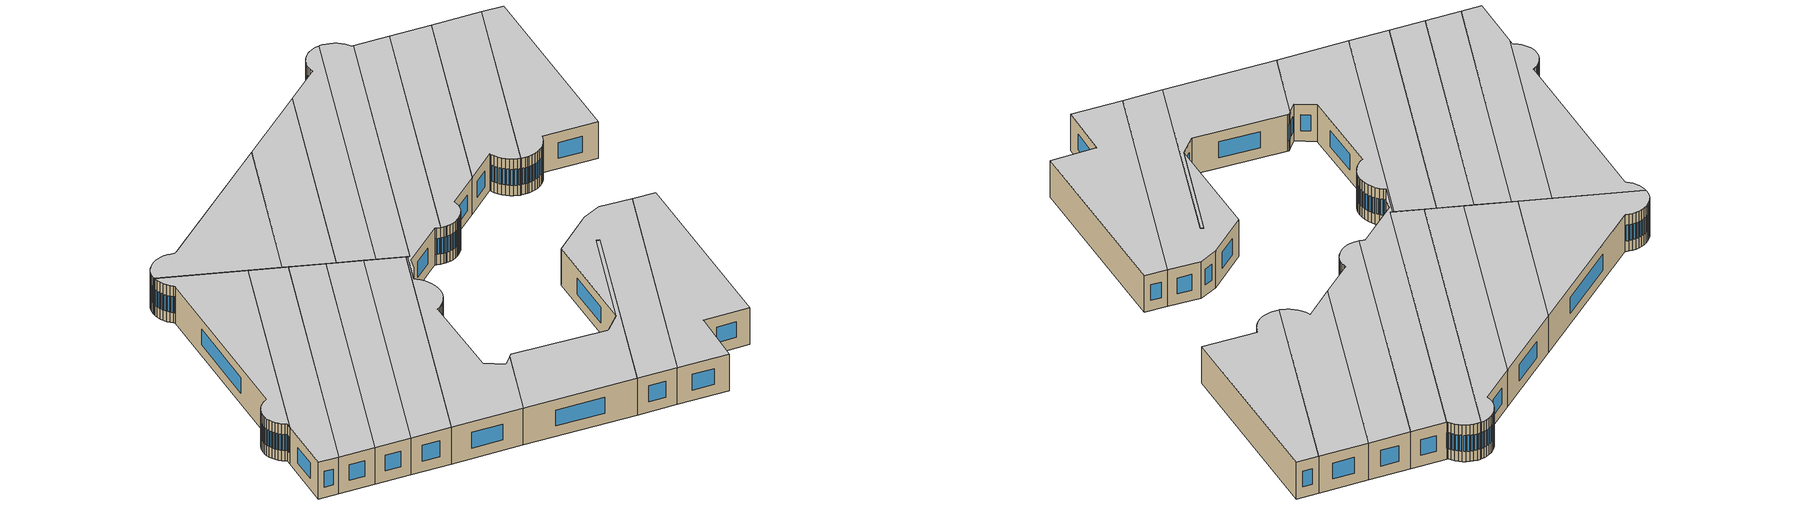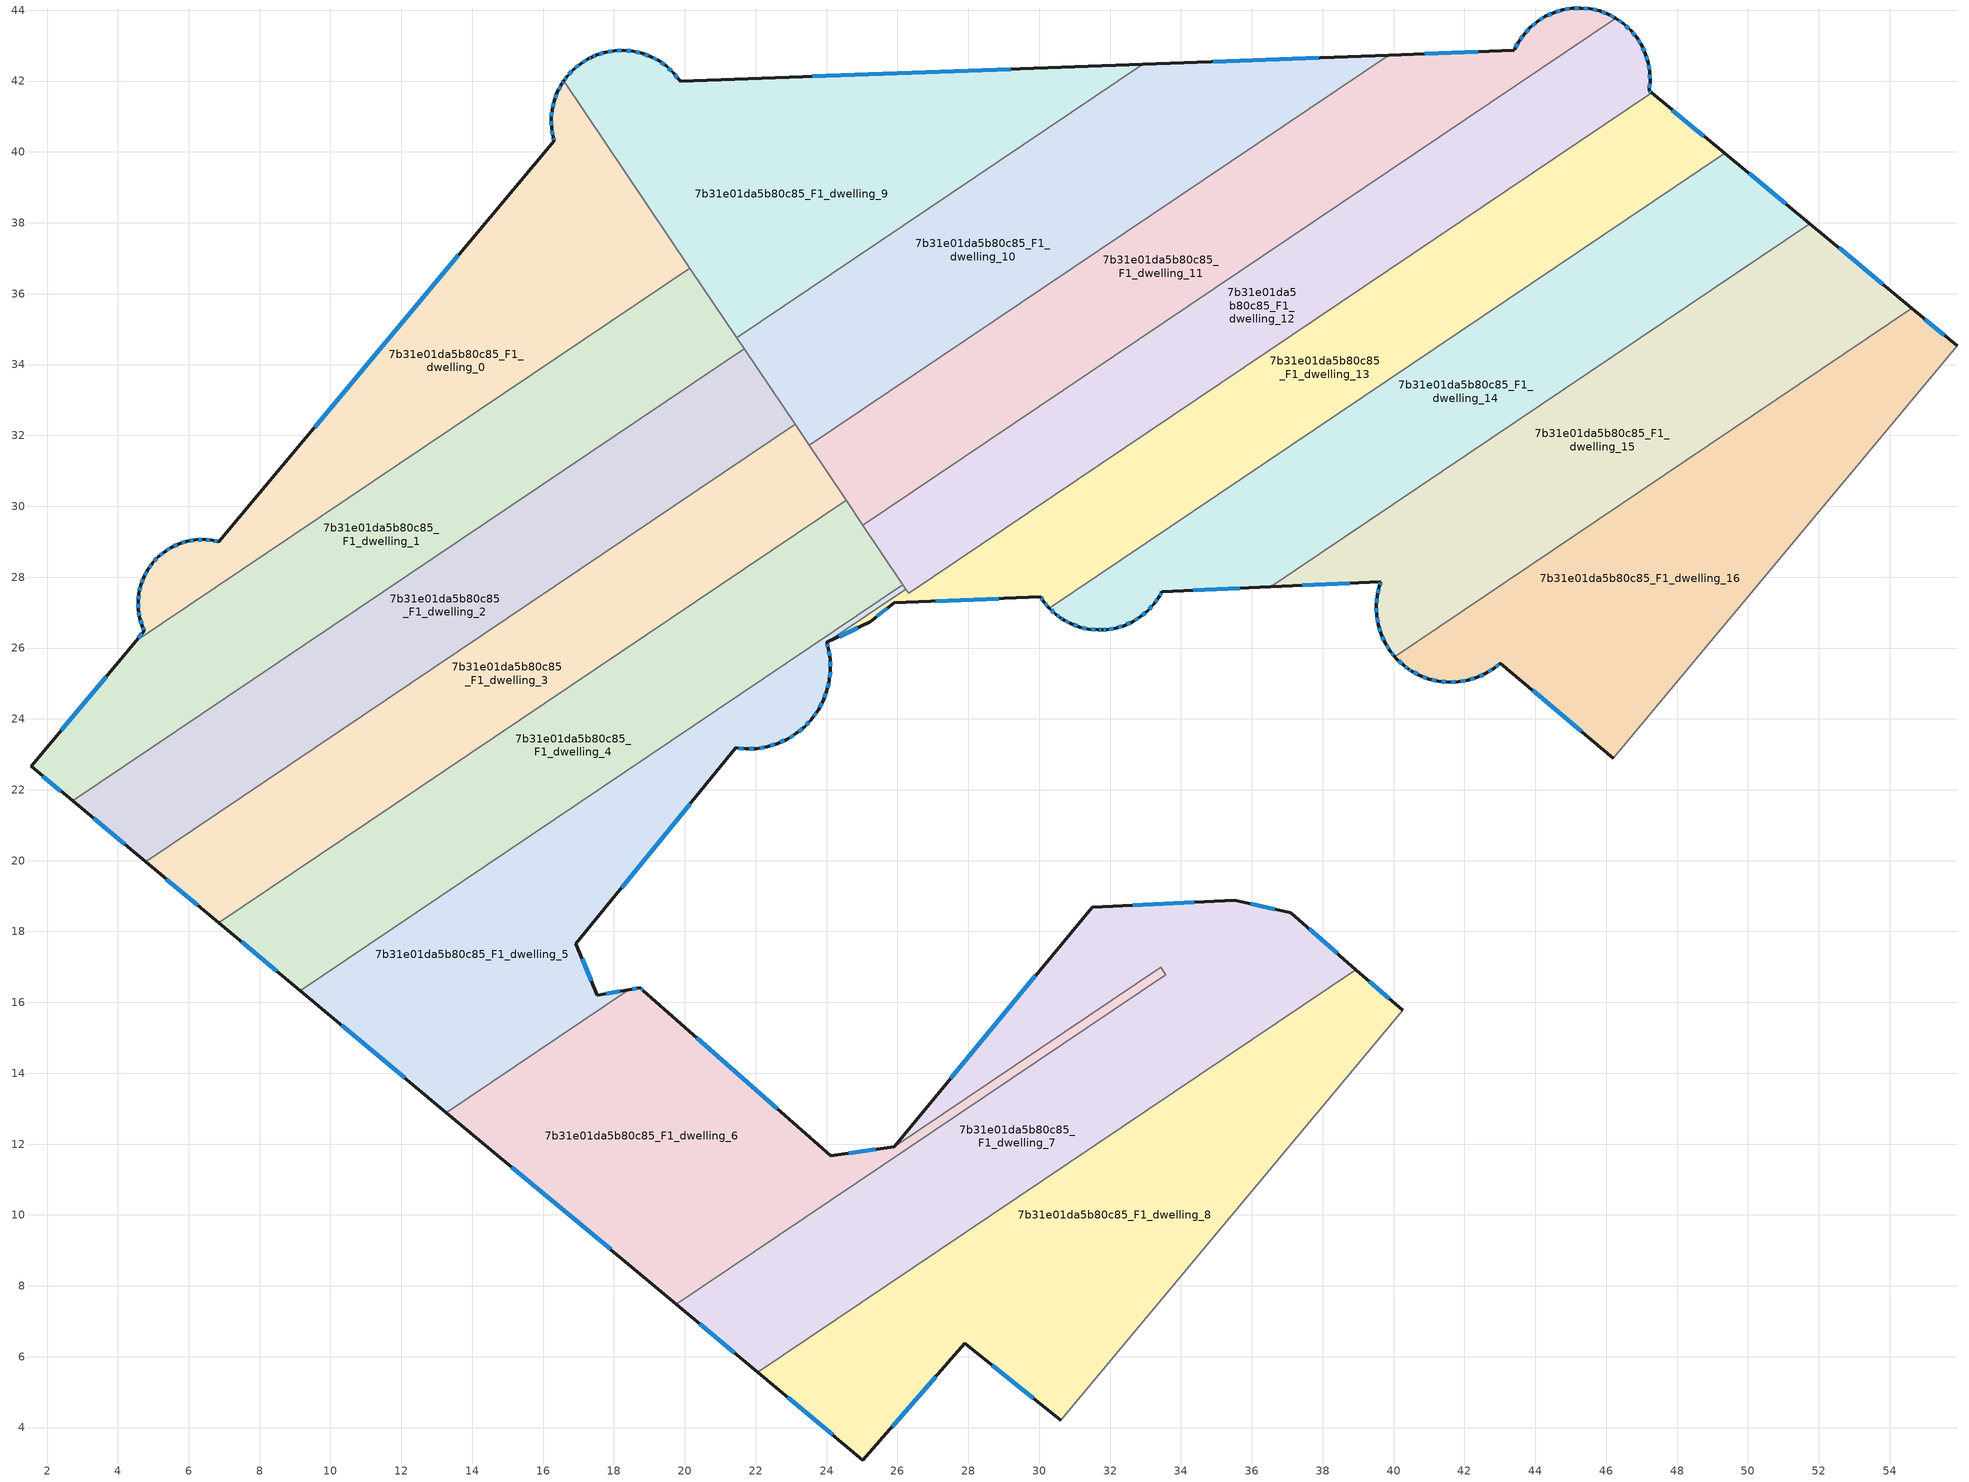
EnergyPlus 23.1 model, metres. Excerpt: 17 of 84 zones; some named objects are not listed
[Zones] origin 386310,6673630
7b31e01da5b80c85_F1_dwelling_0
 floor to 7b31e01da5b80c85_F0_dwelling_0 (EU_floor_Construction): 16.58,42 20.14,36.72 4.52,26.21 4.74,26.48 4.69,26.62 4.62,26.84 4.58,27.08 4.57,27.31 4.59,27.55 4.65,27.78 4.73,28 4.84,28.21 4.98,28.4 4.99,28.42 5.14,28.57 5.32,28.72 5.52,28.85 5.74,28.95 5.96,29.02 6.2,29.05 6.43,29.06 6.67,29.04 6.85,29 16.31,40.31 16.28,40.42 16.24,40.67 16.23,40.93 16.25,41.2 16.31,41.45 16.4,41.69 16.53,41.92 z3
 wall outside (EU_wall_Construction): 16.58,42 16.53,41.92 16.4,41.69 16.31,41.45 16.25,41.2 16.23,40.93 16.24,40.67 16.28,40.42 16.31,40.31 6.85,29 6.67,29.04 6.43,29.06 6.2,29.05 5.96,29.02 5.74,28.95 5.52,28.85 5.32,28.72 5.14,28.57 4.99,28.42 4.98,28.4 4.84,28.21 4.73,28 4.65,27.78 4.59,27.55 4.57,27.31 4.58,27.08 4.62,26.84 4.69,26.62 4.74,26.48 4.52,26.21 z3:6
 wall to 7b31e01da5b80c85_F1_dwelling_1 (EU_wall_Construction): 4.52,26.21 20.14,36.72 z3:6
 wall to 7b31e01da5b80c85_F1_dwelling_9 (EU_wall_Construction): 20.14,36.72 16.58,42 z3:6
 window (EU_Window_Construction): 4.7,26.58 4.73,26.52 / 4.64,26.78 4.67,26.68 / 4.59,27.01 4.61,26.91 / 4.57,27.24 4.58,27.14 / 4.59,27.48 4.58,27.38 / 4.63,27.71 4.61,27.61 / 4.71,27.94 4.67,27.84 / 4.81,28.15 4.76,28.06 / 4.94,28.35 4.88,28.26 / 5.1,28.53 5.03,28.46 / 5.27,28.68 5.19,28.62 / 5.46,28.81 5.38,28.76 / 5.67,28.92 5.58,28.88 / 5.9,29 5.8,28.97 / 6.13,29.04 6.03,29.03 / 6.36,29.06 6.26,29.06 / 6.6,29.05 6.5,29.06 / 6.8,29.01 6.72,29.03 / 13.61,37.08 9.55,32.23 / 16.29,40.39 16.3,40.34 / 16.25,40.6 16.27,40.49 / 16.23,40.86 16.24,40.75 / 16.25,41.12 16.24,41.01 / 16.3,41.38 16.27,41.27 / 16.38,41.62 16.34,41.52 / 16.49,41.86 16.44,41.76 / 16.57,41.98 16.54,41.95 / 4.68,26.4 4.58,26.28 z3.86:5.14
 ceiling to 7b31e01da5b80c85_F2_dwelling_0 (EU_floor_Construction): 20.14,36.72 16.58,42 16.53,41.92 16.4,41.69 16.31,41.45 16.25,41.2 16.23,40.93 16.24,40.67 16.28,40.42 16.31,40.31 6.85,29 6.67,29.04 6.43,29.06 6.2,29.05 5.96,29.02 5.74,28.95 5.52,28.85 5.32,28.72 5.14,28.57 4.99,28.42 4.98,28.4 4.84,28.21 4.73,28 4.65,27.78 4.59,27.55 4.57,27.31 4.58,27.08 4.62,26.84 4.69,26.62 4.74,26.48 4.52,26.21 z6
7b31e01da5b80c85_F1_dwelling_1
 floor to 7b31e01da5b80c85_F0_dwelling_1 (EU_floor_Construction): 20.14,36.72 21.68,34.44 2.72,21.68 1.55,22.66 4.52,26.21 z3
 wall outside (EU_wall_Construction): 4.52,26.21 1.55,22.66 2.72,21.68 z3:6
 wall to 7b31e01da5b80c85_F1_dwelling_2 (EU_wall_Construction): 2.72,21.68 21.68,34.44 z3:6
 wall to 7b31e01da5b80c85_F1_dwelling_10 (EU_wall_Construction): 21.68,34.44 21.46,34.76 z3:6
 wall to 7b31e01da5b80c85_F1_dwelling_9 (EU_wall_Construction): 21.46,34.76 20.14,36.72 z3:6
 window (EU_Window_Construction): 1.89,22.38 2.39,21.96 / 3.67,25.19 2.4,23.67 z3.86:5.14
 ceiling to 7b31e01da5b80c85_F2_dwelling_1 (EU_floor_Construction): 21.68,34.44 20.14,36.72 4.52,26.21 1.55,22.66 2.72,21.68 z6
7b31e01da5b80c85_F1_dwelling_10
 floor to 7b31e01da5b80c85_F0_dwelling_10 (EU_floor_Construction): 39.87,42.74 23.51,31.72 21.46,34.76 32.93,42.48 z3
 wall outside (EU_wall_Construction): 39.87,42.74 32.93,42.48 z3:6
 wall to 7b31e01da5b80c85_F1_dwelling_9 (EU_wall_Construction): 32.93,42.48 21.46,34.76 z3:6
 wall to 7b31e01da5b80c85_F1_dwelling_11 (EU_wall_Construction): 23.51,31.72 39.87,42.74 z3:6
 wall to 7b31e01da5b80c85_F1_dwelling_2 (EU_wall_Construction): 21.68,34.44 23.11,32.31 z3:6
 wall to 7b31e01da5b80c85_F1_dwelling_3 (EU_wall_Construction): 23.11,32.31 23.51,31.72 z3:6
 window (EU_Window_Construction): 37.89,42.66 34.91,42.55 z3.86:5.14
 ceiling to 7b31e01da5b80c85_F2_dwelling_10 (EU_floor_Construction): 39.87,42.74 32.93,42.48 21.46,34.76 23.51,31.72 z6
7b31e01da5b80c85_F1_dwelling_11
 floor to 7b31e01da5b80c85_F0_dwelling_11 (EU_floor_Construction): 46.06,43.89 46.27,43.77 25.02,29.47 23.51,31.72 39.87,42.74 43.4,42.87 43.41,42.88 43.53,43.11 43.68,43.33 43.86,43.52 44.07,43.68 44.29,43.82 44.53,43.93 44.78,44.01 45.03,44.05 45.3,44.06 45.56,44.04 45.81,43.98 z3
 wall outside (EU_wall_Construction): 46.27,43.77 46.06,43.89 45.81,43.98 45.56,44.04 45.3,44.06 45.03,44.05 44.78,44.01 44.53,43.93 44.29,43.82 44.07,43.68 43.86,43.52 43.68,43.33 43.53,43.11 43.41,42.88 43.4,42.87 39.87,42.74 z3:6
 wall to 7b31e01da5b80c85_F1_dwelling_12 (EU_wall_Construction): 25.02,29.47 46.27,43.77 z3:6
 wall to 7b31e01da5b80c85_F1_dwelling_3 (EU_wall_Construction): 23.51,31.72 24.55,30.17 z3:6
 wall to 7b31e01da5b80c85_F1_dwelling_4 (EU_wall_Construction): 24.55,30.17 25.02,29.47 z3:6
 window (EU_Window_Construction): 43.64,43.27 43.58,43.17 / 43.81,43.46 43.74,43.38 / 44.01,43.64 43.92,43.57 / 44.22,43.78 44.13,43.72 / 44.46,43.9 44.36,43.86 / 44.7,43.99 44.6,43.95 / 44.96,44.04 44.85,44.02 / 45.22,44.06 45.11,44.06 / 45.48,44.04 45.37,44.05 / 45.74,43.99 45.63,44.02 / 45.99,43.91 45.88,43.95 / 46.21,43.81 46.12,43.85 / 42.39,42.83 40.88,42.77 / 43.5,43.05 43.44,42.95 z3.86:5.14
 ceiling to 7b31e01da5b80c85_F2_dwelling_11 (EU_floor_Construction): 43.4,42.87 39.87,42.74 23.51,31.72 25.02,29.47 46.27,43.77 46.06,43.89 45.81,43.98 45.56,44.04 45.3,44.06 45.03,44.05 44.78,44.01 44.53,43.93 44.29,43.82 44.07,43.68 43.86,43.52 43.68,43.33 43.53,43.11 43.41,42.88 z6
7b31e01da5b80c85_F1_dwelling_12
 floor to 7b31e01da5b80c85_F0_dwelling_12 (EU_floor_Construction): 46.7,43.43 46.86,43.23 47,43.01 47.11,42.77 47.19,42.52 47.23,42.26 47.24,42 47.21,41.74 47.21,41.73 47.28,41.67 26.31,27.55 26.24,27.66 25.02,29.47 46.27,43.77 46.29,43.76 46.5,43.61 z3
 wall outside (EU_wall_Construction): 47.28,41.67 47.21,41.73 47.21,41.74 47.24,42 47.23,42.26 47.19,42.52 47.11,42.77 47,43.01 46.86,43.23 46.7,43.43 46.5,43.61 46.29,43.76 46.27,43.77 z3:6
 wall to 7b31e01da5b80c85_F1_dwelling_13 (EU_wall_Construction): 26.24,27.66 26.31,27.55 47.28,41.67 z3:6
 wall to 7b31e01da5b80c85_F1_dwelling_4 (EU_wall_Construction): 25.02,29.47 26.16,27.79 z3:6
 wall to 7b31e01da5b80c85_F1_dwelling_5 (EU_wall_Construction): 26.16,27.79 26.24,27.66 z3:6
 window (EU_Window_Construction): 46.44,43.65 46.35,43.72 / 46.64,43.48 46.56,43.56 / 46.81,43.29 46.74,43.37 / 46.96,43.07 46.9,43.17 / 47.08,42.84 47.03,42.94 / 47.16,42.59 47.13,42.7 / 47.22,42.33 47.2,42.45 / 47.24,42.07 47.23,42.19 / 47.22,41.81 47.23,41.92 / 47.26,41.68 47.23,41.71 z3.86:5.14
 ceiling to 7b31e01da5b80c85_F2_dwelling_12 (EU_floor_Construction): 47.28,41.67 47.21,41.73 47.21,41.74 47.24,42 47.23,42.26 47.19,42.52 47.11,42.77 47,43.01 46.86,43.23 46.7,43.43 46.5,43.61 46.29,43.76 46.27,43.77 25.02,29.47 26.24,27.66 26.31,27.55 z6
7b31e01da5b80c85_F1_dwelling_13
 floor to 7b31e01da5b80c85_F0_dwelling_13 (EU_floor_Construction): 49.35,39.96 30.28,27.12 30.12,27.32 30.04,27.44 25.91,27.28 25.23,26.74 24,26.16 26.24,27.66 26.31,27.55 47.28,41.67 z3
 wall outside (EU_wall_Construction): 24,26.16 25.23,26.74 25.91,27.28 30.04,27.44 30.12,27.32 30.28,27.12 / 49.35,39.96 47.28,41.67 z3:6
 wall to 7b31e01da5b80c85_F1_dwelling_14 (EU_wall_Construction): 30.28,27.12 49.35,39.96 z3:6
 wall to 7b31e01da5b80c85_F1_dwelling_5 (EU_wall_Construction): 26.24,27.66 24,26.16 z3:6
 window (EU_Window_Construction): 30.06,27.41 30.1,27.36 / 27.09,27.32 28.86,27.39 / 25.42,26.89 25.71,27.12 / 24.35,26.32 24.88,26.57 / 48.76,40.45 47.87,41.18 / 30.16,27.27 30.23,27.18 z3.86:5.14
 ceiling to 7b31e01da5b80c85_F2_dwelling_13 (EU_floor_Construction): 49.35,39.96 47.28,41.67 26.31,27.55 26.24,27.66 24,26.16 25.23,26.74 25.91,27.28 30.04,27.44 30.12,27.32 30.28,27.12 z6
7b31e01da5b80c85_F1_dwelling_14
 floor to 7b31e01da5b80c85_F0_dwelling_14 (EU_floor_Construction): 51.75,37.97 36.54,27.73 33.46,27.59 33.38,27.44 33.23,27.23 33.05,27.04 32.86,26.88 32.64,26.74 32.41,26.63 32.16,26.56 31.91,26.52 31.79,26.51 31.65,26.51 31.4,26.53 31.15,26.59 30.91,26.68 30.68,26.8 30.6,26.86 30.47,26.95 30.28,27.12 49.35,39.96 z3
 wall outside (EU_wall_Construction): 30.28,27.12 30.47,26.95 30.6,26.86 30.68,26.8 30.91,26.68 31.15,26.59 31.4,26.53 31.65,26.51 31.79,26.51 31.91,26.52 32.16,26.56 32.41,26.63 32.64,26.74 32.86,26.88 33.05,27.04 33.23,27.23 33.38,27.44 33.46,27.59 36.54,27.73 / 51.75,37.97 49.35,39.96 z3:6
 wall to 7b31e01da5b80c85_F1_dwelling_15 (EU_wall_Construction): 36.54,27.73 51.75,37.97 z3:6
 window (EU_Window_Construction): 33.27,27.29 33.34,27.38 / 33.1,27.09 33.18,27.18 / 32.91,26.92 33,26.99 / 32.7,26.78 32.79,26.84 / 32.47,26.67 32.57,26.71 / 32.23,26.58 32.34,26.61 / 31.98,26.53 32.09,26.55 / 31.83,26.51 31.87,26.52 / 31.69,26.51 31.75,26.51 / 31.47,26.53 31.58,26.52 / 31.22,26.57 31.32,26.55 / 30.97,26.66 31.08,26.62 / 30.74,26.77 30.84,26.72 / 30.62,26.84 30.66,26.82 / 30.51,26.92 30.56,26.88 / 30.33,27.08 30.42,27 / 51.06,38.54 50.03,39.39 / 34.34,27.63 35.66,27.69 / 33.4,27.48 33.44,27.54 z3.86:5.14
 ceiling to 7b31e01da5b80c85_F2_dwelling_14 (EU_floor_Construction): 51.75,37.97 49.35,39.96 30.28,27.12 30.47,26.95 30.6,26.86 30.68,26.8 30.91,26.68 31.15,26.59 31.4,26.53 31.65,26.51 31.79,26.51 31.91,26.52 32.16,26.56 32.41,26.63 32.64,26.74 32.86,26.88 33.05,27.04 33.23,27.23 33.38,27.44 33.46,27.59 36.54,27.73 z6
7b31e01da5b80c85_F1_dwelling_15
 floor to 7b31e01da5b80c85_F0_dwelling_15 (EU_floor_Construction): 54.63,35.59 40.03,25.76 39.91,25.91 39.76,26.14 39.65,26.39 39.57,26.65 39.52,26.92 39.51,27.2 39.54,27.47 39.6,27.74 39.65,27.87 36.54,27.73 51.75,37.97 z3
 wall outside (EU_wall_Construction): 36.54,27.73 39.65,27.87 39.6,27.74 39.54,27.47 39.51,27.2 39.52,26.92 39.57,26.65 39.65,26.39 39.76,26.14 39.91,25.91 40.03,25.76 / 54.63,35.59 51.75,37.97 z3:6
 wall to 7b31e01da5b80c85_F1_dwelling_16 (EU_wall_Construction): 40.03,25.76 54.63,35.59 z3:6
 window (EU_Window_Construction): 39.8,26.07 39.87,25.97 / 39.68,26.32 39.73,26.21 / 39.59,26.58 39.63,26.47 / 39.54,26.85 39.55,26.73 / 39.52,27.12 39.52,27 / 39.53,27.4 39.52,27.28 / 39.58,27.67 39.56,27.55 / 39.63,27.84 39.61,27.78 / 37.43,27.77 38.76,27.83 / 53.81,36.27 52.57,37.29 / 39.94,25.87 40,25.8 z3.86:5.14
 ceiling to 7b31e01da5b80c85_F2_dwelling_15 (EU_floor_Construction): 54.63,35.59 51.75,37.97 36.54,27.73 39.65,27.87 39.6,27.74 39.54,27.47 39.51,27.2 39.52,26.92 39.57,26.65 39.65,26.39 39.76,26.14 39.91,25.91 40.03,25.76 z6
7b31e01da5b80c85_F1_dwelling_16
 floor to 7b31e01da5b80c85_F0_dwelling_16 (EU_floor_Construction): 55.91,34.53 46.2,22.89 43.02,25.57 42.84,25.43 42.61,25.29 42.36,25.17 42.1,25.09 41.83,25.04 41.55,25.04 41.28,25.06 41.01,25.12 40.75,25.22 40.51,25.35 40.43,25.4 40.28,25.51 40.08,25.7 40.03,25.76 54.63,35.59 z3
 wall outside (EU_wall_Construction): 40.03,25.76 40.08,25.7 40.28,25.51 40.43,25.4 40.51,25.35 40.75,25.22 41.01,25.12 41.28,25.06 41.55,25.04 41.83,25.04 42.1,25.09 42.36,25.17 42.61,25.29 42.84,25.43 43.02,25.57 46.2,22.89 / 55.91,34.53 54.63,35.59 z3:6
 wall adiabatic (EU_wall_Construction): 46.2,22.89 55.91,34.53 z3:6
 window (EU_Window_Construction): 42.89,25.47 42.97,25.53 / 42.68,25.33 42.78,25.39 / 42.43,25.2 42.54,25.25 / 42.17,25.11 42.28,25.15 / 41.9,25.06 42.02,25.08 / 41.63,25.04 41.75,25.04 / 41.35,25.05 41.47,25.04 / 41.08,25.11 41.2,25.08 / 40.82,25.19 40.93,25.15 / 40.58,25.31 40.68,25.26 / 40.45,25.39 40.48,25.36 / 40.32,25.48 40.39,25.43 / 40.14,25.64 40.23,25.56 / 55.55,34.83 55,35.28 / 43.93,24.8 45.29,23.66 z3.86:5.14
 ceiling to 7b31e01da5b80c85_F2_dwelling_16 (EU_floor_Construction): 46.2,22.89 55.91,34.53 54.63,35.59 40.03,25.76 40.08,25.7 40.28,25.51 40.43,25.4 40.51,25.35 40.75,25.22 41.01,25.12 41.28,25.06 41.55,25.04 41.83,25.04 42.1,25.09 42.36,25.17 42.61,25.29 42.84,25.43 43.02,25.57 z6
7b31e01da5b80c85_F1_dwelling_2
 floor to 7b31e01da5b80c85_F0_dwelling_2 (EU_floor_Construction): 21.68,34.44 23.11,32.31 4.78,19.97 2.72,21.68 z3
 wall outside (EU_wall_Construction): 2.72,21.68 4.78,19.97 z3:6
 wall to 7b31e01da5b80c85_F1_dwelling_3 (EU_wall_Construction): 4.78,19.97 23.11,32.31 z3:6
 window (EU_Window_Construction): 3.31,21.19 4.19,20.46 z3.86:5.14
 ceiling to 7b31e01da5b80c85_F2_dwelling_2 (EU_floor_Construction): 23.11,32.31 21.68,34.44 2.72,21.68 4.78,19.97 z6
7b31e01da5b80c85_F1_dwelling_3
 floor to 7b31e01da5b80c85_F0_dwelling_3 (EU_floor_Construction): 23.11,32.31 24.55,30.17 6.84,18.25 4.78,19.97 z3
 wall outside (EU_wall_Construction): 4.78,19.97 6.84,18.25 z3:6
 wall to 7b31e01da5b80c85_F1_dwelling_4 (EU_wall_Construction): 6.84,18.25 24.55,30.17 z3:6
 window (EU_Window_Construction): 5.37,19.48 6.25,18.74 z3.86:5.14
 ceiling to 7b31e01da5b80c85_F2_dwelling_3 (EU_floor_Construction): 24.55,30.17 23.11,32.31 4.78,19.97 6.84,18.25 z6
7b31e01da5b80c85_F1_dwelling_4
 floor to 7b31e01da5b80c85_F0_dwelling_4 (EU_floor_Construction): 24.55,30.17 26.16,27.79 9.14,16.33 6.84,18.25 z3
 wall outside (EU_wall_Construction): 6.84,18.25 9.14,16.33 z3:6
 wall to 7b31e01da5b80c85_F1_dwelling_5 (EU_wall_Construction): 9.14,16.33 26.16,27.79 z3:6
 window (EU_Window_Construction): 7.5,17.7 8.48,16.88 z3.86:5.14
 ceiling to 7b31e01da5b80c85_F2_dwelling_4 (EU_floor_Construction): 26.16,27.79 24.55,30.17 6.84,18.25 9.14,16.33 z6
7b31e01da5b80c85_F1_dwelling_5
 floor to 7b31e01da5b80c85_F0_dwelling_5 (EU_floor_Construction): 26.16,27.79 26.24,27.66 24,26.16 24.05,26 24.1,25.7 24.11,25.4 24.08,25.09 24.01,24.8 23.91,24.52 23.76,24.25 23.59,24 23.55,23.96 23.38,23.78 23.15,23.59 22.89,23.43 22.61,23.3 22.33,23.21 22.03,23.16 21.72,23.15 21.44,23.18 16.93,17.65 17.53,16.2 18.42,16.36 13.27,12.89 9.14,16.33 z3
 wall outside (EU_wall_Construction): 18.42,16.36 17.53,16.2 16.93,17.65 21.44,23.18 21.72,23.15 22.03,23.16 22.33,23.21 22.61,23.3 22.89,23.43 23.15,23.59 23.38,23.78 23.55,23.96 23.59,24 23.76,24.25 23.91,24.52 24.01,24.8 24.08,25.09 24.11,25.4 24.1,25.7 24.05,26 24,26.16 / 9.14,16.33 13.27,12.89 z3:6
 wall to 7b31e01da5b80c85_F1_dwelling_6 (EU_wall_Construction): 13.27,12.89 18.42,16.36 z3:6
 window (EU_Window_Construction): 24.03,26.04 24.02,26.11 / 24.08,25.78 24.06,25.91 / 24.1,25.48 24.1,25.61 / 24.09,25.18 24.1,25.31 / 24.03,24.88 24.06,25.01 / 23.94,24.6 23.98,24.72 / 23.8,24.33 23.86,24.44 / 23.64,24.07 23.71,24.18 / 23.43,23.83 23.5,23.91 / 23.21,23.64 23.31,23.73 / 22.96,23.47 23.07,23.54 / 22.69,23.34 22.81,23.39 / 22.41,23.24 22.53,23.28 / 22.11,23.18 22.24,23.2 / 21.81,23.16 21.94,23.16 / 21.52,23.17 21.64,23.16 / 18.22,19.23 20.15,21.6 / 17.36,16.61 17.1,17.24 / 18.16,16.31 17.78,16.24 / 10.32,15.35 12.09,13.87 z3.86:5.14
 ceiling to 7b31e01da5b80c85_F2_dwelling_5 (EU_floor_Construction): 18.42,16.36 17.53,16.2 16.93,17.65 21.44,23.18 21.72,23.15 22.03,23.16 22.33,23.21 22.61,23.3 22.89,23.43 23.15,23.59 23.38,23.78 23.55,23.96 23.59,24 23.76,24.25 23.91,24.52 24.01,24.8 24.08,25.09 24.11,25.4 24.1,25.7 24.05,26 24,26.16 26.24,27.66 26.16,27.79 9.14,16.33 13.27,12.89 z6
7b31e01da5b80c85_F1_dwelling_6
 floor to 7b31e01da5b80c85_F0_dwelling_6 (EU_floor_Construction): 33.43,16.98 33.57,16.78 19.76,7.48 13.27,12.89 18.42,16.36 18.74,16.41 18.83,16.33 24.12,11.67 25.91,11.92 z3
 wall outside (EU_wall_Construction): 25.91,11.92 24.12,11.67 18.83,16.33 18.74,16.41 18.42,16.36 / 13.27,12.89 19.76,7.48 z3:6
 wall to 7b31e01da5b80c85_F1_dwelling_7 (EU_wall_Construction): 19.76,7.48 33.57,16.78 33.43,16.98 25.91,11.92 z3:6
 window (EU_Window_Construction): 18.65,16.4 18.51,16.37 / 18.81,16.36 18.77,16.39 / 22.61,13 20.34,15 / 25.39,11.85 24.63,11.74 / 15.12,11.34 17.9,9.03 z3.86:5.14
 ceiling to 7b31e01da5b80c85_F2_dwelling_6 (EU_floor_Construction): 25.91,11.92 24.12,11.67 18.83,16.33 18.74,16.41 18.42,16.36 13.27,12.89 19.76,7.48 33.57,16.78 33.43,16.98 z6
7b31e01da5b80c85_F1_dwelling_7
 floor to 7b31e01da5b80c85_F0_dwelling_7 (EU_floor_Construction): 37.1,18.53 38.94,16.92 22.06,5.56 19.76,7.48 33.57,16.78 33.43,16.98 25.91,11.92 31.49,18.68 35.53,18.88 z3
 wall outside (EU_wall_Construction): 38.94,16.92 37.1,18.53 35.53,18.88 31.49,18.68 25.91,11.92 / 19.76,7.48 22.06,5.56 z3:6
 wall to 7b31e01da5b80c85_F1_dwelling_8 (EU_wall_Construction): 22.06,5.56 38.94,16.92 z3:6
 window (EU_Window_Construction): 29.9,16.75 27.5,13.85 / 34.37,18.83 32.64,18.74 / 36.65,18.63 35.98,18.78 / 38.41,17.38 37.63,18.07 / 20.41,6.93 21.4,6.11 z3.86:5.14
 ceiling to 7b31e01da5b80c85_F2_dwelling_7 (EU_floor_Construction): 38.94,16.92 37.1,18.53 35.53,18.88 31.49,18.68 25.91,11.92 33.43,16.98 33.57,16.78 19.76,7.48 22.06,5.56 z6
7b31e01da5b80c85_F1_dwelling_8
 floor to 7b31e01da5b80c85_F0_dwelling_8 (EU_floor_Construction): 40.26,15.77 30.61,4.21 27.9,6.38 25.03,3.08 22.06,5.56 38.94,16.92 z3
 wall outside (EU_wall_Construction): 40.26,15.77 38.94,16.92 / 22.06,5.56 25.03,3.08 27.9,6.38 30.61,4.21 z3:6
 wall adiabatic (EU_wall_Construction): 30.61,4.21 40.26,15.77 z3:6
 window (EU_Window_Construction): 39.88,16.1 39.32,16.6 / 28.68,5.76 29.83,4.83 / 25.85,4.03 27.08,5.44 / 22.91,4.85 24.18,3.79 z3.86:5.14
 ceiling to 7b31e01da5b80c85_F2_dwelling_8 (EU_floor_Construction): 30.61,4.21 40.26,15.77 38.94,16.92 22.06,5.56 25.03,3.08 27.9,6.38 z6
7b31e01da5b80c85_F1_dwelling_9
 floor to 7b31e01da5b80c85_F0_dwelling_9 (EU_floor_Construction): 32.93,42.48 21.46,34.76 16.58,42 16.68,42.14 16.86,42.33 17.06,42.49 17.28,42.63 17.37,42.68 17.52,42.74 17.77,42.82 18.02,42.86 18.28,42.87 18.54,42.84 18.8,42.78 19.04,42.69 19.27,42.57 19.48,42.42 19.67,42.24 19.84,42.04 19.87,42 z3
 wall outside (EU_wall_Construction): 32.93,42.48 19.87,42 19.84,42.04 19.67,42.24 19.48,42.42 19.27,42.57 19.04,42.69 18.8,42.78 18.54,42.84 18.28,42.87 18.02,42.86 17.77,42.82 17.52,42.74 17.37,42.68 17.28,42.63 17.06,42.49 16.86,42.33 16.68,42.14 16.58,42 z3:6
 window (EU_Window_Construction): 17.34,42.66 17.3,42.64 / 17.47,42.72 17.41,42.69 / 17.69,42.79 17.59,42.76 / 17.95,42.85 17.84,42.83 / 18.21,42.86 18.1,42.86 / 18.47,42.85 18.36,42.86 / 18.72,42.8 18.61,42.83 / 18.97,42.72 18.87,42.76 / 19.21,42.61 19.11,42.66 / 19.42,42.46 19.33,42.53 / 19.62,42.29 19.54,42.37 / 19.79,42.1 19.72,42.18 / 29.2,42.34 23.6,42.13 / 16.65,42.1 16.61,42.04 / 16.81,42.27 16.73,42.19 / 17,42.44 16.91,42.37 / 17.21,42.59 17.12,42.53 z3.86:5.14
 ceiling to 7b31e01da5b80c85_F2_dwelling_9 (EU_floor_Construction): 32.93,42.48 19.87,42 19.84,42.04 19.67,42.24 19.48,42.42 19.27,42.57 19.04,42.69 18.8,42.78 18.54,42.84 18.28,42.87 18.02,42.86 17.77,42.82 17.52,42.74 17.37,42.68 17.28,42.63 17.06,42.49 16.86,42.33 16.68,42.14 16.58,42 21.46,34.76 z6
[Building]
EU S2 Campaign: North Axis=0; Terrain=City; Solar Distribution=FullExterior
[Site:Location]
Helsinki-Vantaa.AP: Latitude=60.317; Longitude=24.963; Time Zone=2; Elevation=54.6
[SizingPeriod:WeatherFileDays]
AnnualSizingPeriod: Begin Month=1; Begin Day of Month=1; End Month=12; End Day of Month=31; Day of Week for Start Day=Monday; Use Weather File Daylight Saving Period=No; Use Weather File Rain and Snow Indicators=No
[MATERIAL]
EU_InternalMass_Material: Roughness=MediumRough; Thickness=0.1; Conductivity=1; Density=1800; Specific Heat=900; Thermal Absorptance=0.9; Solar Absorptance=0.7; Visible Absorptance=0.7
[MATERIAL:NOMASS] Roughness=MediumRough; Thermal Absorptance=0.9; Solar Absorptance=0.7; Visible Absorptance=0.7
Name | Thermal Resistance
EU_wall_NoMass | 1.10183
EU_floor_NoMass | 1.70606
[WINDOWMATERIAL:SIMPLEGLAZINGSYSTEM]
EU_Window_SimpleGlazing: UFactor=3.11035; Solar Heat Gain Coefficient=0.8; Visible Transmittance=0.8
[CONSTRUCTION]
EU_wall_Construction: EU_wall_NoMass
EU_floor_Construction: EU_floor_NoMass
EU_Window_Construction: EU_Window_SimpleGlazing
EU_InternalMass_Construction: EU_InternalMass_Material
[ZONE] Type=1; Multiplier=1; Ceiling Height=autocalculate; Floor Area=autocalculate; Part of Total Floor Area=Yes
Name | Volume
7b31e01da5b80c85_F1_dwelling_0 | 163.904
7b31e01da5b80c85_F1_dwelling_1 | 182.648
7b31e01da5b80c85_F1_dwelling_10; 7b31e01da5b80c85_F1_dwelling_16 | 184.447
7b31e01da5b80c85_F1_dwelling_11 | 184.431
7b31e01da5b80c85_F1_dwelling_12 | 177.909
7b31e01da5b80c85_F1_dwelling_13 | 186.943
7b31e01da5b80c85_F1_dwelling_14 | 189.758
7b31e01da5b80c85_F1_dwelling_15 | 184.486
7b31e01da5b80c85_F1_dwelling_2 | 173.255
7b31e01da5b80c85_F1_dwelling_3 | 167.736
7b31e01da5b80c85_F1_dwelling_4 | 180.659
7b31e01da5b80c85_F1_dwelling_5 | 162.478
7b31e01da5b80c85_F1_dwelling_6 | 164.073
7b31e01da5b80c85_F1_dwelling_7 | 224.765
7b31e01da5b80c85_F1_dwelling_8 | 222.546
7b31e01da5b80c85_F1_dwelling_9 | 184.489
[INTERNALMASS] Construction=EU_InternalMass_Construction
Name | Zone or ZoneList | Surface Area
7b31e01da5b80c85_F1_dwelling_0_EU_InternalMass | 7b31e01da5b80c85_F1_dwelling_0 | 54.6295
7b31e01da5b80c85_F1_dwelling_1_EU_InternalMass | 7b31e01da5b80c85_F1_dwelling_1 | 60.8891
7b31e01da5b80c85_F1_dwelling_2_EU_InternalMass | 7b31e01da5b80c85_F1_dwelling_2 | 57.7519
7b31e01da5b80c85_F1_dwelling_3_EU_InternalMass | 7b31e01da5b80c85_F1_dwelling_3 | 55.9115
7b31e01da5b80c85_F1_dwelling_4_EU_InternalMass | 7b31e01da5b80c85_F1_dwelling_4 | 60.2155
7b31e01da5b80c85_F1_dwelling_5_EU_InternalMass | 7b31e01da5b80c85_F1_dwelling_5 | 54.1642
7b31e01da5b80c85_F1_dwelling_6_EU_InternalMass | 7b31e01da5b80c85_F1_dwelling_6 | 54.6839
7b31e01da5b80c85_F1_dwelling_7_EU_InternalMass | 7b31e01da5b80c85_F1_dwelling_7 | 74.9213
7b31e01da5b80c85_F1_dwelling_8_EU_InternalMass | 7b31e01da5b80c85_F1_dwelling_8 | 74.1817
7b31e01da5b80c85_F1_dwelling_9_EU_InternalMass | 7b31e01da5b80c85_F1_dwelling_9 | 61.4968
7b31e01da5b80c85_F1_dwelling_10_EU_InternalMass | 7b31e01da5b80c85_F1_dwelling_10 | 61.4823
7b31e01da5b80c85_F1_dwelling_11_EU_InternalMass | 7b31e01da5b80c85_F1_dwelling_11 | 61.4771
7b31e01da5b80c85_F1_dwelling_12_EU_InternalMass | 7b31e01da5b80c85_F1_dwelling_12 | 59.3031
7b31e01da5b80c85_F1_dwelling_13_EU_InternalMass | 7b31e01da5b80c85_F1_dwelling_13 | 62.314
7b31e01da5b80c85_F1_dwelling_14_EU_InternalMass | 7b31e01da5b80c85_F1_dwelling_14 | 63.2524
7b31e01da5b80c85_F1_dwelling_15_EU_InternalMass | 7b31e01da5b80c85_F1_dwelling_15 | 61.4952
7b31e01da5b80c85_F1_dwelling_16_EU_InternalMass | 7b31e01da5b80c85_F1_dwelling_16 | 61.482
[OTHEREQUIPMENT] Fuel Type=Electricity; Design Level Calculation Method=Watts/Area; Power per Zone Floor Area=1; Fraction Latent=0; Fraction Radiant=0; Fraction Lost=0; Carbon Dioxide Generation Rate=0; EndUse Subcategory=EU_Step8_InternalGains
Name | Zone or ZoneList or Space or SpaceList | Schedule
EU_Step8_InternalGain_7b31e01da5b80c85_F1_dwelling_0_f000 | 7b31e01da5b80c85_F1_dwelling_0 | EU_Step8_GainSchedule_7b31e01da5b80c85_F1_dwelling_0_f000
EU_Step8_InternalGain_7b31e01da5b80c85_F1_dwelling_1_f000 | 7b31e01da5b80c85_F1_dwelling_1 | EU_Step8_GainSchedule_7b31e01da5b80c85_F1_dwelling_1_f000
EU_Step8_InternalGain_7b31e01da5b80c85_F1_dwelling_2_f000 | 7b31e01da5b80c85_F1_dwelling_2 | EU_Step8_GainSchedule_7b31e01da5b80c85_F1_dwelling_2_f000
EU_Step8_InternalGain_7b31e01da5b80c85_F1_dwelling_3_f000 | 7b31e01da5b80c85_F1_dwelling_3 | EU_Step8_GainSchedule_7b31e01da5b80c85_F1_dwelling_3_f000
EU_Step8_InternalGain_7b31e01da5b80c85_F1_dwelling_4_f000 | 7b31e01da5b80c85_F1_dwelling_4 | EU_Step8_GainSchedule_7b31e01da5b80c85_F1_dwelling_4_f000
EU_Step8_InternalGain_7b31e01da5b80c85_F1_dwelling_5_f000 | 7b31e01da5b80c85_F1_dwelling_5 | EU_Step8_GainSchedule_7b31e01da5b80c85_F1_dwelling_5_f000
EU_Step8_InternalGain_7b31e01da5b80c85_F1_dwelling_6_f000 | 7b31e01da5b80c85_F1_dwelling_6 | EU_Step8_GainSchedule_7b31e01da5b80c85_F1_dwelling_6_f000
EU_Step8_InternalGain_7b31e01da5b80c85_F1_dwelling_7_f000 | 7b31e01da5b80c85_F1_dwelling_7 | EU_Step8_GainSchedule_7b31e01da5b80c85_F1_dwelling_7_f000
EU_Step8_InternalGain_7b31e01da5b80c85_F1_dwelling_8_f000 | 7b31e01da5b80c85_F1_dwelling_8 | EU_Step8_GainSchedule_7b31e01da5b80c85_F1_dwelling_8_f000
EU_Step8_InternalGain_7b31e01da5b80c85_F1_dwelling_9_f000 | 7b31e01da5b80c85_F1_dwelling_9 | EU_Step8_GainSchedule_7b31e01da5b80c85_F1_dwelling_9_f000
EU_Step8_InternalGain_7b31e01da5b80c85_F1_dwelling_10_f000 | 7b31e01da5b80c85_F1_dwelling_10 | EU_Step8_GainSchedule_7b31e01da5b80c85_F1_dwelling_10_f000
EU_Step8_InternalGain_7b31e01da5b80c85_F1_dwelling_11_f000 | 7b31e01da5b80c85_F1_dwelling_11 | EU_Step8_GainSchedule_7b31e01da5b80c85_F1_dwelling_11_f000
EU_Step8_InternalGain_7b31e01da5b80c85_F1_dwelling_12_f000 | 7b31e01da5b80c85_F1_dwelling_12 | EU_Step8_GainSchedule_7b31e01da5b80c85_F1_dwelling_12_f000
EU_Step8_InternalGain_7b31e01da5b80c85_F1_dwelling_13_f000 | 7b31e01da5b80c85_F1_dwelling_13 | EU_Step8_GainSchedule_7b31e01da5b80c85_F1_dwelling_13_f000
EU_Step8_InternalGain_7b31e01da5b80c85_F1_dwelling_14_f000 | 7b31e01da5b80c85_F1_dwelling_14 | EU_Step8_GainSchedule_7b31e01da5b80c85_F1_dwelling_14_f000
EU_Step8_InternalGain_7b31e01da5b80c85_F1_dwelling_15_f000 | 7b31e01da5b80c85_F1_dwelling_15 | EU_Step8_GainSchedule_7b31e01da5b80c85_F1_dwelling_15_f000
EU_Step8_InternalGain_7b31e01da5b80c85_F1_dwelling_16_f000 | 7b31e01da5b80c85_F1_dwelling_16 | EU_Step8_GainSchedule_7b31e01da5b80c85_F1_dwelling_16_f000
[ZONEVENTILATION:DESIGNFLOWRATE] Schedule=EU_AlwaysOn; Design Flow Rate Calculation Method=AirChanges/Hour; Air Changes per Hour=0.756316; Ventilation Type=Natural; Fan Pressure Rise=0; Fan Total Efficiency=1; Constant Term Coefficient=1; Temperature Term Coefficient=0; Velocity Term Coefficient=0; Velocity Squared Term Coefficient=0; Minimum Indoor Temperature=-100; Maximum Indoor Temperature=100; Delta Temperature=-100; Minimum Outdoor Temperature=-100; Maximum Outdoor Temperature=100; Maximum Wind Speed=40
Name | Zone or ZoneList or Space or SpaceList
EU_ConstantAir_7b31e01da5b80c85_F1_dwelling_0 | 7b31e01da5b80c85_F1_dwelling_0
EU_ConstantAir_7b31e01da5b80c85_F1_dwelling_1 | 7b31e01da5b80c85_F1_dwelling_1
EU_ConstantAir_7b31e01da5b80c85_F1_dwelling_2 | 7b31e01da5b80c85_F1_dwelling_2
EU_ConstantAir_7b31e01da5b80c85_F1_dwelling_3 | 7b31e01da5b80c85_F1_dwelling_3
EU_ConstantAir_7b31e01da5b80c85_F1_dwelling_4 | 7b31e01da5b80c85_F1_dwelling_4
EU_ConstantAir_7b31e01da5b80c85_F1_dwelling_5 | 7b31e01da5b80c85_F1_dwelling_5
EU_ConstantAir_7b31e01da5b80c85_F1_dwelling_6 | 7b31e01da5b80c85_F1_dwelling_6
EU_ConstantAir_7b31e01da5b80c85_F1_dwelling_7 | 7b31e01da5b80c85_F1_dwelling_7
EU_ConstantAir_7b31e01da5b80c85_F1_dwelling_8 | 7b31e01da5b80c85_F1_dwelling_8
EU_ConstantAir_7b31e01da5b80c85_F1_dwelling_9 | 7b31e01da5b80c85_F1_dwelling_9
EU_ConstantAir_7b31e01da5b80c85_F1_dwelling_10 | 7b31e01da5b80c85_F1_dwelling_10
EU_ConstantAir_7b31e01da5b80c85_F1_dwelling_11 | 7b31e01da5b80c85_F1_dwelling_11
EU_ConstantAir_7b31e01da5b80c85_F1_dwelling_12 | 7b31e01da5b80c85_F1_dwelling_12
EU_ConstantAir_7b31e01da5b80c85_F1_dwelling_13 | 7b31e01da5b80c85_F1_dwelling_13
EU_ConstantAir_7b31e01da5b80c85_F1_dwelling_14 | 7b31e01da5b80c85_F1_dwelling_14
EU_ConstantAir_7b31e01da5b80c85_F1_dwelling_15 | 7b31e01da5b80c85_F1_dwelling_15
EU_ConstantAir_7b31e01da5b80c85_F1_dwelling_16 | 7b31e01da5b80c85_F1_dwelling_16
[HVACTEMPLATE:ZONE:IDEALLOADSAIRSYSTEM] System Availability Schedule=EU_AlwaysOn; Maximum Heating Supply Air Temperature=50; Minimum Cooling Supply Air Temperature=13; Maximum Heating Supply Air Humidity Ratio=0.0156; Minimum Cooling Supply Air Humidity Ratio=0.0077; Heating Limit=NoLimit; Cooling Limit=NoLimit; Heating Availability Schedule=EU_AlwaysOn; Cooling Availability Schedule=EU_CoolingOff; Dehumidification Control Type=ConstantSensibleHeatRatio; Cooling Sensible Heat Ratio=0.7; Dehumidification Setpoint=60; Humidification Control Type=None; Humidification Setpoint=30; Outdoor Air Method=None; Outdoor Air Flow Rate per Person=0.00944; Outdoor Air Flow Rate per Zone Floor Area=0; Outdoor Air Flow Rate per Zone=0; Demand Controlled Ventilation Type=None; Outdoor Air Economizer Type=NoEconomizer; Heat Recovery Type=None; Sensible Heat Recovery Effectiveness=0.7; Latent Heat Recovery Effectiveness=0.65
Name | Template Thermostat
7b31e01da5b80c85_F1_dwelling_0 | EU_HeatOnly_7b31e01da5b80c85_F1_dwelling_0
7b31e01da5b80c85_F1_dwelling_1 | EU_HeatOnly_7b31e01da5b80c85_F1_dwelling_1
7b31e01da5b80c85_F1_dwelling_2 | EU_HeatOnly_7b31e01da5b80c85_F1_dwelling_2
7b31e01da5b80c85_F1_dwelling_3 | EU_HeatOnly_7b31e01da5b80c85_F1_dwelling_3
7b31e01da5b80c85_F1_dwelling_4 | EU_HeatOnly_7b31e01da5b80c85_F1_dwelling_4
7b31e01da5b80c85_F1_dwelling_5 | EU_HeatOnly_7b31e01da5b80c85_F1_dwelling_5
7b31e01da5b80c85_F1_dwelling_6 | EU_HeatOnly_7b31e01da5b80c85_F1_dwelling_6
7b31e01da5b80c85_F1_dwelling_7 | EU_HeatOnly_7b31e01da5b80c85_F1_dwelling_7
7b31e01da5b80c85_F1_dwelling_8 | EU_HeatOnly_7b31e01da5b80c85_F1_dwelling_8
7b31e01da5b80c85_F1_dwelling_9 | EU_HeatOnly_7b31e01da5b80c85_F1_dwelling_9
7b31e01da5b80c85_F1_dwelling_10 | EU_HeatOnly_7b31e01da5b80c85_F1_dwelling_10
7b31e01da5b80c85_F1_dwelling_11 | EU_HeatOnly_7b31e01da5b80c85_F1_dwelling_11
7b31e01da5b80c85_F1_dwelling_12 | EU_HeatOnly_7b31e01da5b80c85_F1_dwelling_12
7b31e01da5b80c85_F1_dwelling_13 | EU_HeatOnly_7b31e01da5b80c85_F1_dwelling_13
7b31e01da5b80c85_F1_dwelling_14 | EU_HeatOnly_7b31e01da5b80c85_F1_dwelling_14
7b31e01da5b80c85_F1_dwelling_15 | EU_HeatOnly_7b31e01da5b80c85_F1_dwelling_15
7b31e01da5b80c85_F1_dwelling_16 | EU_HeatOnly_7b31e01da5b80c85_F1_dwelling_16
[SIZING:ZONE] Zone Cooling Design Supply Air Temperature Input Method=SupplyAirTemperature; Zone Cooling Design Supply Air Temperature=13; Zone Heating Design Supply Air Temperature Input Method=SupplyAirTemperature; Zone Heating Design Supply Air Temperature=50; Zone Cooling Design Supply Air Humidity Ratio=0.008; Zone Heating Design Supply Air Humidity Ratio=0.008; Cooling Design Air Flow Method=DesignDay; Cooling Design Air Flow Rate=0; Cooling Minimum Air Flow per Zone Floor Area=0.000762; Cooling Minimum Air Flow=0; Cooling Minimum Air Flow Fraction=0.2; Heating Design Air Flow Method=DesignDay; Heating Design Air Flow Rate=0; Heating Maximum Air Flow per Zone Floor Area=0.002032; Heating Maximum Air Flow=0.141576; Heating Maximum Air Flow Fraction=0.3; Account for Dedicated Outdoor Air System=No; Dedicated Outdoor Air System Control Strategy=NeutralSupplyAir; Dedicated Outdoor Air Low Setpoint Temperature for Design=autosize; Dedicated Outdoor Air High Setpoint Temperature for Design=autosize; Zone Load Sizing Method=Sensible Load Only No Latent Load; Zone Latent Cooling Design Supply Air Humidity Ratio Input Method=HumidityRatioDifference; Zone Cooling Design Supply Air Humidity Ratio Difference=0.005; Zone Latent Heating Design Supply Air Humidity Ratio Input Method=HumidityRatioDifference; Zone Humidification Design Supply Air Humidity Ratio Difference=0.005
7b31e01da5b80c85_F1_dwelling_0; 7b31e01da5b80c85_F1_dwelling_1; 7b31e01da5b80c85_F1_dwelling_2; 7b31e01da5b80c85_F1_dwelling_3; 7b31e01da5b80c85_F1_dwelling_4; 7b31e01da5b80c85_F1_dwelling_5; 7b31e01da5b80c85_F1_dwelling_6; 7b31e01da5b80c85_F1_dwelling_7; 7b31e01da5b80c85_F1_dwelling_8; 7b31e01da5b80c85_F1_dwelling_9; 7b31e01da5b80c85_F1_dwelling_10; 7b31e01da5b80c85_F1_dwelling_11; 7b31e01da5b80c85_F1_dwelling_12; 7b31e01da5b80c85_F1_dwelling_13; 7b31e01da5b80c85_F1_dwelling_14; 7b31e01da5b80c85_F1_dwelling_15; 7b31e01da5b80c85_F1_dwelling_16
[SCHEDULE:CONSTANT]
Name | Hourly Value
EU_AlwaysOn | 1
EU_CoolingOff | 0
[SCHEDULE:FILE] Column Number=1; Rows to Skip at Top=0; Number of Hours of Data=8760; Column Separator=Comma; Interpolate to Timestep=No; Minutes per Item=60; Adjust Schedule for Daylight Savings=Yes
Name | File
EU_Step8_GainSchedule_7b31e01da5b80c85_F1_dwelling_0_f000 | ../../schedules/7b31e01da5b80c85/7b31e01da5b80c85_F1_dwelling_0_f000_gain.csv
EU_Step8_GainSchedule_7b31e01da5b80c85_F1_dwelling_1_f000 | ../../schedules/7b31e01da5b80c85/7b31e01da5b80c85_F1_dwelling_1_f000_gain.csv
EU_Step8_GainSchedule_7b31e01da5b80c85_F1_dwelling_2_f000 | ../../schedules/7b31e01da5b80c85/7b31e01da5b80c85_F1_dwelling_2_f000_gain.csv
EU_Step8_GainSchedule_7b31e01da5b80c85_F1_dwelling_3_f000 | ../../schedules/7b31e01da5b80c85/7b31e01da5b80c85_F1_dwelling_3_f000_gain.csv
EU_Step8_GainSchedule_7b31e01da5b80c85_F1_dwelling_4_f000 | ../../schedules/7b31e01da5b80c85/7b31e01da5b80c85_F1_dwelling_4_f000_gain.csv
EU_Step8_GainSchedule_7b31e01da5b80c85_F1_dwelling_5_f000 | ../../schedules/7b31e01da5b80c85/7b31e01da5b80c85_F1_dwelling_5_f000_gain.csv
EU_Step8_GainSchedule_7b31e01da5b80c85_F1_dwelling_6_f000 | ../../schedules/7b31e01da5b80c85/7b31e01da5b80c85_F1_dwelling_6_f000_gain.csv
EU_Step8_GainSchedule_7b31e01da5b80c85_F1_dwelling_7_f000 | ../../schedules/7b31e01da5b80c85/7b31e01da5b80c85_F1_dwelling_7_f000_gain.csv
EU_Step8_GainSchedule_7b31e01da5b80c85_F1_dwelling_8_f000 | ../../schedules/7b31e01da5b80c85/7b31e01da5b80c85_F1_dwelling_8_f000_gain.csv
EU_Step8_GainSchedule_7b31e01da5b80c85_F1_dwelling_9_f000 | ../../schedules/7b31e01da5b80c85/7b31e01da5b80c85_F1_dwelling_9_f000_gain.csv
EU_Step8_GainSchedule_7b31e01da5b80c85_F1_dwelling_10_f000 | ../../schedules/7b31e01da5b80c85/7b31e01da5b80c85_F1_dwelling_10_f000_gain.csv
EU_Step8_GainSchedule_7b31e01da5b80c85_F1_dwelling_11_f000 | ../../schedules/7b31e01da5b80c85/7b31e01da5b80c85_F1_dwelling_11_f000_gain.csv
EU_Step8_GainSchedule_7b31e01da5b80c85_F1_dwelling_12_f000 | ../../schedules/7b31e01da5b80c85/7b31e01da5b80c85_F1_dwelling_12_f000_gain.csv
EU_Step8_GainSchedule_7b31e01da5b80c85_F1_dwelling_13_f000 | ../../schedules/7b31e01da5b80c85/7b31e01da5b80c85_F1_dwelling_13_f000_gain.csv
EU_Step8_GainSchedule_7b31e01da5b80c85_F1_dwelling_14_f000 | ../../schedules/7b31e01da5b80c85/7b31e01da5b80c85_F1_dwelling_14_f000_gain.csv
EU_Step8_GainSchedule_7b31e01da5b80c85_F1_dwelling_15_f000 | ../../schedules/7b31e01da5b80c85/7b31e01da5b80c85_F1_dwelling_15_f000_gain.csv
EU_Step8_GainSchedule_7b31e01da5b80c85_F1_dwelling_16_f000 | ../../schedules/7b31e01da5b80c85/7b31e01da5b80c85_F1_dwelling_16_f000_gain.csv
